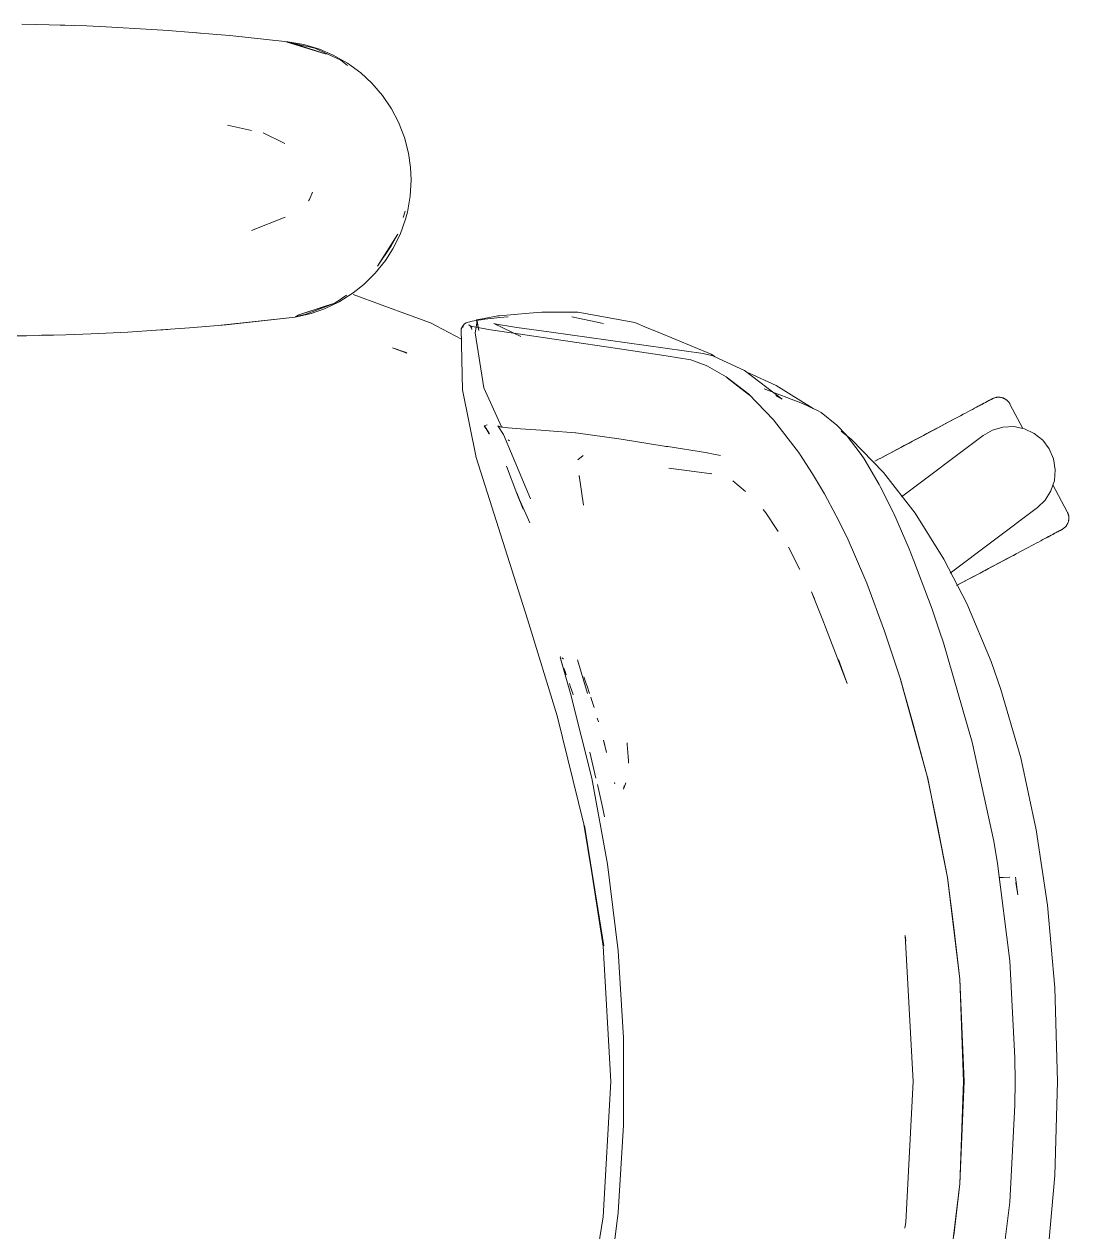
# Model space of a CAD drawing. Header units: millimetres. Extents: x 155927 to 326028, y -36033 to 97293.
# Drawn here: x 196775.2 to 197099.7, y 11085.6 to 11460.7 of the extents above; entities that cross this region are included whole.
import ezdxf

# ---------------------------------------------------------------- set-up
doc = ezdxf.new("R2010")
doc.units = ezdxf.units.MM
doc.header["$MEASUREMENT"] = 0
doc.layers.add('G-IMPT', color=8, linetype='CONTINUOUS', lineweight=9)
doc.layers.add('I-FURN', color=8, linetype='CONTINUOUS', lineweight=9)

msp = doc.modelspace()

# ---------------------------------------------------------------- linework, layer by layer
at = {"layer": 'G-IMPT'}
for p, q in [((196774.49, 11460.67), (196782.9, 11460.51)), ((196794.66, 11460.12), (196782.9, 11460.51)), ((196787.84, 11460.37), (196786.34, 11460.38)), ((196789.78, 11460.26), (196787.84, 11460.37)), ((196794.66, 11460.12), (196800.69, 11459.87)), ((196814.83, 11459.06), (196800.69, 11459.87)), ((196819.91, 11458.73), (196814.83, 11459.06)), ((196819.91, 11458.73), (196834.97, 11457.48)), ((196828.1, 11458.08), (196829.77, 11457.91)), ((196834.97, 11457.48), (196839.1, 11457.14)), ((196839.1, 11457.14), (196857.03, 11455.23)), ((196856.51, 11455.23), (196868.97, 11451.4)), ((196856.51, 11455.23), (196859.83, 11454.31)), ((196857.03, 11455.23), (196862.07, 11454.34)), ((196865.48, 11453.19), (196857.08, 11455.1)), ((196868.97, 11451.4), (196859.83, 11454.31)), ((196866.93, 11452.87), (196862.07, 11454.34)), ((196865.48, 11453.19), (196873.55, 11449.45)), ((196871.17, 11451.06), (196866.93, 11452.87)), ((196871.17, 11451.06), (196875.61, 11448.55)), ((196875.65, 11447.86), (196873.55, 11449.45)), ((196879.7, 11445.55), (196875.61, 11448.55)), ((196879.7, 11445.55), (196883.13, 11442.39)), ((196886.46, 11438.55), (196883.13, 11442.39)), ((196889.29, 11434.38), (196886.46, 11438.55)), ((196889.29, 11434.38), (196891.48, 11430.22)), ((196838.31, 11429.26), (196845.75, 11427.69)), ((196891.48, 11430.22), (196893.31, 11425.51)), ((196856.14, 11423.66), (196849.36, 11426.93)), ((196849.64, 11426.85), (196849.36, 11426.93)), ((196894.57, 11420.64), (196893.31, 11425.51)), ((196894.57, 11420.64), (196895.22, 11416.13)), ((196895.39, 11412.28), (196895.22, 11416.13)), ((196895.39, 11412.28), (196895.09, 11407.24)), ((196863.76, 11406.23), (196863.46, 11405.78)), ((196864.78, 11408.45), (196863.76, 11406.23)), ((196895.09, 11407.24), (196894.21, 11402.29)), ((196892.85, 11400.6), (196893.47, 11402.63)), ((196894.21, 11402.29), (196893.65, 11400.16)), ((196845.81, 11396.56), (196856.24, 11400.71)), ((196891.94, 11395.39), (196893.65, 11400.16)), ((196891.29, 11395.49), (196884.97, 11385.54)), ((196891.29, 11395.49), (196889.13, 11391.81)), ((196891.94, 11395.39), (196889.7, 11390.88)), ((196889.13, 11391.81), (196884.97, 11385.54)), ((196889.7, 11390.88), (196887.43, 11387.33)), ((196884.24, 11383.36), (196887.43, 11387.33)), ((196884.24, 11383.36), (196880.64, 11379.81)), ((196880.64, 11379.81), (196877.33, 11377.19)), ((196871.68, 11374.06), (196875.26, 11376.49)), ((196873, 11374.46), (196877.33, 11377.19)), ((196877.33, 11376.74), (196895.37, 11370.12)), ((196871.68, 11374.06), (196859.83, 11370.25)), ((196868.97, 11373.16), (196859.83, 11370.25)), ((196862.46, 11370.46), (196871.68, 11374.06)), ((196868.42, 11372.27), (196864.29, 11370.82)), ((196873, 11374.46), (196868.42, 11372.27)), ((196871.68, 11374.06), (196868.97, 11373.16)), ((196859.33, 11369.66), (196836.38, 11367.21)), ((196836.38, 11367.21), (196856.51, 11369.33)), ((196859.33, 11369.66), (196837.89, 11367.31)), ((196859.33, 11369.66), (196856.51, 11369.33)), ((196859.33, 11369.66), (196864.29, 11370.82)), ((196859.41, 11369.88), (196862.46, 11370.46)), ((196895.37, 11370.12), (196901.35, 11367.93)), ((196903.11, 11367.01), (196901.35, 11367.93)), ((196911.92, 11367.59), (196911.55, 11367.09)), ((196912.46, 11367.91), (196911.92, 11367.59)), ((196912.46, 11367.91), (196914.32, 11368.46)), ((196917.6, 11368.99), (196914.32, 11368.46)), ((196915.93, 11368.4), (196915.24, 11364.82)), ((196918.02, 11369.25), (196915.69, 11368.81)), ((196916.42, 11365.53), (196915.69, 11368.81)), ((196916.42, 11365.53), (196915.93, 11368.4)), ((196917.6, 11368.99), (196918.22, 11369.07)), ((196922.27, 11370.06), (196918.02, 11369.25)), ((196918.22, 11369.07), (196922.9, 11369.59)), ((196921.03, 11367.67), (196929.43, 11363.68)), ((196921.03, 11367.67), (196921.89, 11367.53)), ((196926.91, 11366.69), (196921.89, 11367.53)), ((196922.74, 11370.1), (196922.27, 11370.06)), ((196922.74, 11370.1), (196932.06, 11370.91)), ((196922.9, 11369.59), (196925.49, 11369.8)), ((196932.06, 11370.91), (196936.02, 11371.25)), ((196940.19, 11371.25), (196936.02, 11371.25)), ((196947.15, 11371.22), (196940.19, 11371.25)), ((196945.29, 11369.81), (196954.6, 11367.77)), ((196947.15, 11371.22), (196964.85, 11367.98)), ((196954.6, 11367.77), (196955.17, 11367.62)), ((196964.85, 11367.98), (196968.71, 11366.39)), ((196775.85, 11363.91), (196770.37, 11363.84)), ((196775.85, 11363.91), (196788.15, 11364.2)), ((196782.62, 11364.04), (196780.54, 11364.04)), ((196784.28, 11364.12), (196782.62, 11364.04)), ((196796.03, 11364.5), (196788.15, 11364.2)), ((196796.03, 11364.5), (196807.34, 11365.04)), ((196816.21, 11365.6), (196807.34, 11365.04)), ((196816.21, 11365.6), (196826.5, 11366.33)), ((196818.25, 11365.73), (196816.35, 11365.64)), ((196818.25, 11365.73), (196819.67, 11365.87)), ((196837.89, 11367.31), (196826.5, 11366.33)), ((196911.01, 11362.87), (196903.11, 11367.01)), ((196910.94, 11366.05), (196911.55, 11367.09)), ((196911.33, 11347.07), (196910.94, 11366.05)), ((196911.42, 11366.47), (196911.55, 11367.09)), ((196911.42, 11366.47), (196911.53, 11367.02)), ((196911.55, 11367.09), (196911.53, 11367.02)), ((196913.81, 11366.86), (196913.31, 11367.26)), ((196914.41, 11366.7), (196913.31, 11367.26)), ((196914.41, 11366.7), (196913.79, 11366.87)), ((196913.79, 11366.87), (196920.06, 11365.76)), ((196913.81, 11366.86), (196914.14, 11366.32)), ((196914.21, 11365.83), (196914.14, 11366.32)), ((196917.96, 11347.77), (196915.24, 11364.82)), ((196920.06, 11365.76), (196927.91, 11364.65)), ((196926.91, 11366.69), (196928.21, 11366.48)), ((196927.91, 11364.65), (196958.78, 11360.09)), ((196938.87, 11365.04), (196928.21, 11366.48)), ((196938.87, 11365.04), (196986.09, 11358.36)), ((196972.07, 11365), (196968.71, 11366.39)), ((196988.52, 11358.2), (196972.07, 11365)), ((196894.07, 11358.53), (196889.61, 11360.16)), ((196889.61, 11360.16), (196893.49, 11358.79)), ((196958.78, 11360.09), (196974.55, 11357.7)), ((196894.07, 11358.53), (196893.49, 11358.79)), ((196982.22, 11356.4), (196974.55, 11357.7)), ((196982.22, 11356.4), (196987.01, 11354.65)), ((196986.09, 11358.36), (196989.08, 11357.72)), ((196989.69, 11357.43), (196988.52, 11358.2)), ((196992.45, 11356.15), (196989.08, 11357.72)), ((196987.44, 11354.43), (196987.01, 11354.65)), ((196993.27, 11351.15), (196987.44, 11354.43)), ((196992.45, 11356.15), (196998.97, 11353.11)), ((197010.67, 11344.17), (196998.97, 11353.11)), ((196993.27, 11351.15), (197000.24, 11345.73)), ((197000.44, 11345.42), (196993.5, 11350.82)), ((196993.5, 11350.82), (196996.87, 11348.23)), ((197000.16, 11352.44), (197008.78, 11348.46)), ((196911.33, 11347.07), (196915.52, 11326.11)), ((196917.96, 11347.77), (196923.57, 11335.42)), ((197000.44, 11345.42), (196996.87, 11348.23)), ((197007.97, 11337.83), (197000.24, 11345.73)), ((197005.02, 11347.4), (197016.92, 11342.89)), ((197010.67, 11344.17), (197008.64, 11345.33)), ((197008.78, 11348.46), (197020.23, 11341.34)), ((197019.15, 11341.82), (197016.92, 11342.89)), ((197021.59, 11340.65), (197019.15, 11341.82)), ((197007.97, 11337.83), (197015.99, 11327.39)), ((197022.73, 11340.03), (197021.59, 11340.65)), ((197022.73, 11340.03), (197027.59, 11336.17)), ((196918.1, 11335.94), (196918.16, 11335.96)), ((196918.1, 11335.94), (196919.69, 11333.48)), ((196919.03, 11336.24), (196918.16, 11335.96)), ((196919.69, 11333.48), (196918.16, 11335.96)), ((196918.16, 11335.96), (196919.65, 11333.49)), ((196923.03, 11335.65), (196922.3, 11335.94)), ((196922.3, 11335.94), (196924.06, 11333.27)), ((196923.03, 11335.65), (196923.04, 11335.65)), ((196925.42, 11335.35), (196923.04, 11335.65)), ((196925.42, 11335.35), (196925.5, 11335.34)), ((196929.37, 11335.05), (196925.5, 11335.34)), ((196937.23, 11334.49), (196929.37, 11335.05)), ((196938.22, 11334.42), (196937.23, 11334.49)), ((196946.46, 11333.8), (196938.22, 11334.42)), ((196946.46, 11333.8), (196946.54, 11333.79)), ((196960.61, 11331.76), (196946.54, 11333.79)), ((197027.59, 11336.17), (197030.48, 11333.15)), ((197032.15, 11331.73), (197028.98, 11334.32)), ((196924.06, 11333.27), (196932.5, 11313.29)), ((196925.52, 11331.55), (196925.95, 11331.28)), ((196960.61, 11331.76), (196973.97, 11329.64)), ((197030.48, 11333.15), (197035.2, 11327.01)), ((197032.15, 11331.73), (197042.11, 11321.43)), ((196947.2, 11325.41), (196948.84, 11326.69)), ((196973.97, 11329.64), (196974.48, 11329.56)), ((196975.09, 11329.47), (196974.48, 11329.56)), ((196975.09, 11329.47), (196986.81, 11327.66)), ((196986.81, 11327.66), (196987.28, 11327.59)), ((196989.26, 11327.17), (196987.28, 11327.59)), ((196991.43, 11326.71), (196989.26, 11327.17)), ((197016.16, 11327.13), (197015.99, 11327.39)), ((197020.04, 11321.04), (197016.16, 11327.13)), ((197035.2, 11327.01), (197036.06, 11325.72)), ((196931.51, 11275.87), (196915.52, 11326.11)), ((196928.2, 11314.93), (196924.95, 11323.4)), ((196975.39, 11322.79), (196988.74, 11321.01)), ((197040.8, 11317.73), (197036.06, 11325.72)), ((196947.55, 11320.46), (196948.95, 11311.3)), ((196947.55, 11320.46), (196947.6, 11320.11)), ((196988.74, 11321.01), (196988.27, 11321.15)), ((196999.24, 11315.51), (196995.34, 11318.84)), ((197020.04, 11321.04), (197023.81, 11314.81)), ((197051.92, 11308.83), (197042.11, 11321.43)), ((196930.22, 11310.03), (196928.2, 11315.13)), ((196928.2, 11315.13), (196930.22, 11310.02)), ((197041.1, 11317.13), (197040.8, 11317.73)), ((197041.1, 11317.13), (197045.1, 11309.12)), ((196928.2, 11314.93), (196930.22, 11310.03)), ((196929.23, 11312.55), (196932.27, 11305.84)), ((197027.38, 11308.02), (197023.81, 11314.81)), ((197005.52, 11308.87), (197004.77, 11309.98)), ((197005.52, 11308.87), (197009.01, 11303.74)), ((197027.38, 11308.02), (197030.77, 11301.29)), ((197045.32, 11308.67), (197045.1, 11309.12)), ((197045.32, 11308.67), (197050.09, 11297.72)), ((197060.89, 11294.53), (197051.92, 11308.83)), ((197009.01, 11303.74), (197009.4, 11303.16)), ((197036.95, 11287.06), (197030.77, 11301.29)), ((197012.54, 11298.27), (197016.08, 11291.3)), ((197050.09, 11297.72), (197051.57, 11294.04)), ((197057.17, 11278.96), (197051.57, 11294.04)), ((197067.98, 11280.76), (197060.89, 11294.53)), ((197042.4, 11272.19), (197036.95, 11287.06)), ((197023.44, 11275.1), (197019.71, 11284.43)), ((197019.71, 11284.43), (197020.71, 11282.19)), ((197057.17, 11278.96), (197059.52, 11272.14)), ((197075.5, 11262.78), (197067.98, 11280.76)), ((196940.7, 11245.9), (196931.51, 11275.87)), ((197024.1, 11273.38), (197023.44, 11275.1)), ((197030.81, 11255.93), (197024.1, 11273.38)), ((197042.4, 11272.19), (197047.41, 11257.27)), ((197060.71, 11268.54), (197059.52, 11272.14)), ((197060.71, 11268.54), (197069.65, 11237.71)), ((196941.66, 11264.07), (196941.79, 11264.31)), ((196944.92, 11252.85), (196941.66, 11264.07)), ((196944.92, 11252.85), (196941.81, 11263.67)), ((196941.86, 11263.38), (196941.81, 11263.67)), ((196944.92, 11252.85), (196941.86, 11263.38)), ((196942.75, 11263.53), (196942.13, 11263.92)), ((196942.75, 11263.53), (196942.53, 11263.68)), ((196950.12, 11252.84), (196947.08, 11263.27)), ((197030.81, 11255.93), (197028.09, 11263.36)), ((197075.5, 11262.78), (197078.58, 11254.05)), ((196943.2, 11259.6), (196942.8, 11260.67)), ((196943.55, 11258.63), (196943.2, 11259.6)), ((196944.53, 11255.87), (196944.82, 11255.07)), ((196945.55, 11252.85), (196944.82, 11255.07)), ((196948.99, 11258.03), (196949.76, 11255.86)), ((196950.01, 11255.14), (196949.76, 11255.86)), ((196950.01, 11255.14), (196950.78, 11252.84)), ((197051.14, 11244.02), (197047.37, 11257.18)), ((197055.8, 11226.77), (197047.37, 11257.18)), ((197055.8, 11226.77), (197047.41, 11257.27)), ((196951.47, 11226.53), (196944.92, 11252.85)), ((196945.55, 11252.85), (196945.7, 11252.39)), ((196951.16, 11251.71), (196951.41, 11250.93)), ((197078.58, 11254.05), (197084.75, 11232.81)), ((196951.41, 11250.93), (196952.19, 11248.43)), ((196940.7, 11245.9), (196949.01, 11212.21)), ((196953.18, 11245.14), (196953.52, 11244.02)), ((197051.14, 11244.02), (197055.8, 11226.77)), ((196955.1, 11238.35), (196956.09, 11234.49)), ((196955.1, 11238.35), (196955.49, 11236.82)), ((196962.52, 11237), (196962.48, 11237.48)), ((196962.79, 11233.29), (196962.52, 11237)), ((197076.32, 11206.92), (197069.65, 11237.71)), ((196951.24, 11233.27), (196950.9, 11234.55)), ((196952.79, 11226.52), (196951.24, 11233.27)), ((196962.79, 11233.29), (196962.89, 11231.92)), ((197084.75, 11232.81), (197089.56, 11210.44)), ((196962.9, 11231.22), (196962.89, 11231.92)), ((196951.47, 11226.53), (196956.4, 11199.86)), ((196958.69, 11224.73), (196958.56, 11225.14)), ((196961.36, 11223.13), (196962.05, 11225.07)), ((197061.97, 11195.64), (197055.75, 11226.89)), ((197055.75, 11226.89), (197061.97, 11195.72)), ((197055.8, 11226.77), (197058.87, 11211.75)), ((196954.95, 11217.12), (196953.25, 11224.54)), ((196961.36, 11223.13), (196961.58, 11224.17)), ((196955.42, 11214.49), (196954.95, 11217.12)), ((196949.01, 11212.21), (196955.27, 11174.47)), ((196955, 11174.3), (196949.27, 11211.84)), ((196955.27, 11174.47), (196949.27, 11211.84)), ((197061.97, 11195.64), (197058.87, 11211.75)), ((197093.06, 11187.03), (197089.56, 11210.44)), ((197077.5, 11200), (197076.32, 11206.92)), ((196956.4, 11199.86), (196959.7, 11172.94)), ((197081.32, 11169.83), (197077.5, 11200)), ((197065.79, 11164.13), (197061.97, 11195.72)), ((197063.91, 11180.17), (197061.97, 11195.64)), ((197065.76, 11164.09), (197061.97, 11195.64)), ((197078.06, 11195.64), (197079.3, 11195.68)), ((197081.39, 11195.76), (197079.3, 11195.68)), ((197081.39, 11195.76), (197081.28, 11195.76)), ((197083.15, 11195.73), (197083.8, 11190.31)), ((197083.23, 11194.08), (197083.8, 11190.31)), ((197095.32, 11161.45), (197093.06, 11187.03)), ((197063.91, 11180.17), (197065.76, 11164.09)), ((197048.75, 11177.59), (197048.8, 11177.34)), ((197051.3, 11132.31), (197048.8, 11177.65)), ((197048.8, 11177.65), (197049.03, 11176.04)), ((197049.03, 11176.04), (197048.8, 11177.34)), ((196955, 11174.3), (196957.36, 11132.31)), ((196961.35, 11145.87), (196959.7, 11172.94)), ((197082.93, 11139.62), (197081.32, 11169.83)), ((197065.76, 11164.09), (197066.43, 11149.2)), ((197065.76, 11164.09), (197066.9, 11132.31)), ((197067.13, 11132.31), (197065.79, 11164.13)), ((197096.17, 11132.31), (197095.32, 11161.45)), ((197066.43, 11149.2), (197066.9, 11132.31)), ((196961.35, 11118.75), (196961.35, 11145.87)), ((197082.93, 11139.62), (197083.03, 11132.31)), ((196955, 11090.33), (196957.36, 11132.31)), ((197051.36, 11132.31), (197049.03, 11088.59)), ((197051.3, 11132.31), (197049.03, 11088.59)), ((197065.76, 11100.54), (197066.9, 11132.31)), ((197065.79, 11100.5), (197067.13, 11132.31)), ((197066.43, 11115.43), (197066.9, 11132.31)), ((197082.93, 11125), (197083.03, 11132.31)), ((197095.32, 11103.17), (197096.17, 11132.31)), ((197082.93, 11125), (197081.32, 11094.8)), ((196961.35, 11118.75), (196959.7, 11091.68)), ((197066.43, 11115.43), (197065.76, 11100.54)), ((197093.06, 11077.6), (197095.32, 11103.17)), ((197065.76, 11100.54), (197061.97, 11068.98)), ((197065.79, 11100.5), (197061.97, 11068.9)), ((197065.76, 11100.54), (197063.91, 11084.46)), ((197081.32, 11094.8), (197077.5, 11064.63)), ((196949.01, 11052.41), (196955, 11090.33)), ((196956.4, 11064.76), (196959.7, 11091.68)), ((197048.75, 11087.03), (197048.8, 11087.28)), ((197049.03, 11088.59), (197048.77, 11086.81)), ((197049.03, 11088.59), (197048.8, 11087.28))]:
    msp.add_line(p, q, dxfattribs=at)
at = {"layer": 'I-FURN'}
for p, q in [((197070.35, 11341.39), (197069.7, 11341.04)), ((197070.96, 11341.71), (197070.35, 11341.39)), ((197071.55, 11342.02), (197070.96, 11341.71)), ((197071.24, 11341.86), (197071.81, 11342.16)), ((197072.1, 11342.32), (197071.55, 11342.02)), ((197071.81, 11342.16), (197072.34, 11342.45)), ((197072.62, 11342.59), (197072.1, 11342.32)), ((197072.34, 11342.45), (197072.84, 11342.71)), ((197073.1, 11342.85), (197072.62, 11342.59)), ((197072.84, 11342.71), (197073.31, 11342.96)), ((197073.54, 11343.09), (197073.1, 11342.85)), ((197073.31, 11342.96), (197073.74, 11343.19)), ((197073.95, 11343.3), (197073.54, 11343.09)), ((197073.74, 11343.19), (197074.13, 11343.4)), ((197074.33, 11343.5), (197073.95, 11343.3)), ((197074.13, 11343.4), (197074.49, 11343.59)), ((197074.66, 11343.68), (197074.33, 11343.5)), ((197074.49, 11343.59), (197074.8, 11343.76)), ((197074.96, 11343.84), (197074.66, 11343.68)), ((197074.8, 11343.76), (197075.08, 11343.9)), ((197075.22, 11343.98), (197074.96, 11343.84)), ((197075.08, 11343.9), (197075.32, 11344.03)), ((197075.44, 11344.09), (197075.22, 11343.98)), ((197075.32, 11344.03), (197075.53, 11344.14)), ((197075.62, 11344.19), (197075.44, 11344.09)), ((197075.53, 11344.14), (197075.69, 11344.22)), ((197075.76, 11344.26), (197075.62, 11344.19)), ((197075.69, 11344.22), (197075.81, 11344.29)), ((197075.86, 11344.32), (197075.76, 11344.26)), ((197075.81, 11344.29), (197075.89, 11344.33)), ((197075.92, 11344.35), (197075.86, 11344.32)), ((197075.89, 11344.33), (197075.93, 11344.36)), ((197075.94, 11344.36), (197075.92, 11344.35)), ((197075.93, 11344.36), (197075.94, 11344.36)), ((197075.94, 11344.36), (197076.08, 11344.43)), ((197076.08, 11344.43), (197076.23, 11344.5)), ((197076.23, 11344.5), (197076.38, 11344.56)), ((197076.38, 11344.56), (197076.53, 11344.61)), ((197076.53, 11344.61), (197076.68, 11344.66)), ((197076.68, 11344.66), (197076.84, 11344.71)), ((197076.84, 11344.71), (197077, 11344.74)), ((197077, 11344.74), (197077.15, 11344.77)), ((197077.15, 11344.77), (197077.31, 11344.8)), ((197077.31, 11344.8), (197077.47, 11344.81)), ((197077.47, 11344.81), (197077.63, 11344.83)), ((197077.63, 11344.83), (197077.8, 11344.83)), ((197077.8, 11344.83), (197077.96, 11344.83)), ((197077.96, 11344.83), (197078.12, 11344.82)), ((197078.12, 11344.82), (197078.28, 11344.81)), ((197078.28, 11344.81), (197078.44, 11344.78)), ((197078.44, 11344.78), (197078.6, 11344.76)), ((197078.6, 11344.76), (197078.75, 11344.72)), ((197078.75, 11344.72), (197078.91, 11344.68)), ((197078.91, 11344.68), (197079.07, 11344.64)), ((197079.07, 11344.64), (197079.22, 11344.58)), ((197079.22, 11344.58), (197079.37, 11344.53)), ((197079.37, 11344.53), (197079.52, 11344.46)), ((197079.52, 11344.46), (197079.66, 11344.39)), ((197079.66, 11344.39), (197079.8, 11344.31)), ((197079.8, 11344.31), (197079.94, 11344.23)), ((197079.94, 11344.23), (197080.08, 11344.15)), ((197080.08, 11344.15), (197080.21, 11344.05)), ((197080.21, 11344.05), (197080.34, 11343.96)), ((197080.34, 11343.96), (197080.46, 11343.85)), ((197080.46, 11343.85), (197080.58, 11343.75)), ((197080.58, 11343.75), (197080.7, 11343.63)), ((197080.7, 11343.63), (197080.81, 11343.52)), ((197080.81, 11343.52), (197080.91, 11343.39)), ((197080.91, 11343.39), (197081.02, 11343.27)), ((197081.02, 11343.27), (197081.11, 11343.14)), ((197081.11, 11343.14), (197081.2, 11343.01)), ((197081.2, 11343.01), (197081.29, 11342.87)), ((197081.29, 11342.87), (197081.37, 11342.73)), ((197081.37, 11342.73), (197081.39, 11342.69)), ((197085.42, 11335.11), (197081.39, 11342.69)), ((197063.53, 11337.76), (197062.65, 11337.29)), ((197063.06, 11337.51), (197063.92, 11337.97)), ((197064.38, 11338.21), (197063.53, 11337.76)), ((197063.92, 11337.97), (197064.77, 11338.42)), ((197065.22, 11338.66), (197064.38, 11338.21)), ((197066.03, 11339.09), (197065.22, 11338.66)), ((197066.82, 11339.51), (197066.03, 11339.09)), ((197067.58, 11339.91), (197066.82, 11339.51)), ((197068.31, 11340.3), (197067.58, 11339.91)), ((197069.02, 11340.68), (197068.31, 11340.3)), ((197069.7, 11341.04), (197069.02, 11340.68)), ((197056.06, 11333.79), (197055.07, 11333.26)), ((197055.53, 11333.51), (197056.51, 11334.03)), ((197057.04, 11334.31), (197056.06, 11333.79)), ((197056.51, 11334.03), (197057.49, 11334.55)), ((197058.01, 11334.82), (197057.04, 11334.31)), ((197057.49, 11334.55), (197058.45, 11335.06)), ((197058.97, 11335.33), (197058.01, 11334.82)), ((197058.45, 11335.06), (197059.4, 11335.57)), ((197059.91, 11335.84), (197058.97, 11335.33)), ((197059.4, 11335.57), (197060.34, 11336.06)), ((197060.84, 11336.33), (197059.91, 11335.84)), ((197060.34, 11336.06), (197061.26, 11336.55)), ((197061.75, 11336.82), (197060.84, 11336.33)), ((197061.26, 11336.55), (197062.17, 11337.04)), ((197062.65, 11337.29), (197061.75, 11336.82)), ((197062.17, 11337.04), (197063.06, 11337.51)), ((197073.04, 11332.91), (197075.96, 11334.6)), ((197075.96, 11334.6), (197079.2, 11335.55)), ((197079.2, 11335.55), (197082.57, 11335.69)), ((197082.57, 11335.69), (197085.88, 11335.02)), ((197085.88, 11335.02), (197088.93, 11333.57)), ((197047.73, 11313.84), (197073.04, 11332.91)), ((197049.06, 11330.07), (197048.06, 11329.54)), ((197048.52, 11329.78), (197049.52, 11330.31)), ((197050.07, 11330.6), (197049.06, 11330.07)), ((197049.52, 11330.31), (197050.53, 11330.85)), ((197051.07, 11331.14), (197050.07, 11330.6)), ((197050.53, 11330.85), (197051.54, 11331.38)), ((197052.08, 11331.67), (197051.07, 11331.14)), ((197051.54, 11331.38), (197052.54, 11331.92)), ((197053.08, 11332.2), (197052.08, 11331.67)), ((197052.54, 11331.92), (197053.54, 11332.45)), ((197054.08, 11332.74), (197053.08, 11332.2)), ((197053.54, 11332.45), (197054.54, 11332.98)), ((197055.07, 11333.26), (197054.08, 11332.74)), ((197054.54, 11332.98), (197055.53, 11333.51)), ((197088.93, 11333.57), (197091.54, 11331.44)), ((197091.54, 11331.44), (197093.57, 11328.75)), ((197042.2, 11326.42), (197041.26, 11325.92)), ((197041.69, 11326.15), (197042.64, 11326.65)), ((197043.15, 11326.93), (197042.2, 11326.42)), ((197042.64, 11326.65), (197043.59, 11327.16)), ((197044.12, 11327.44), (197043.15, 11326.93)), ((197043.59, 11327.16), (197044.56, 11327.68)), ((197045.09, 11327.96), (197044.12, 11327.44)), ((197044.56, 11327.68), (197045.54, 11328.2)), ((197046.07, 11328.48), (197045.09, 11327.96)), ((197045.54, 11328.2), (197046.53, 11328.72)), ((197047.06, 11329.01), (197046.07, 11328.48)), ((197046.53, 11328.72), (197047.52, 11329.25)), ((197048.06, 11329.54), (197047.06, 11329.01)), ((197047.52, 11329.25), (197048.52, 11329.78)), ((197093.57, 11328.75), (197094.9, 11325.65)), ((197040.34, 11325.43), (197039.43, 11324.95)), ((197039.85, 11325.17), (197040.76, 11325.66)), ((197041.26, 11325.92), (197040.34, 11325.43)), ((197040.76, 11325.66), (197041.69, 11326.15)), ((197094.9, 11325.65), (197095.45, 11322.32)), ((197095.18, 11318.96), (197094.12, 11315.76)), ((197095.45, 11322.32), (197095.18, 11318.96)), ((197094.12, 11315.76), (197092.32, 11312.9)), ((197099.2, 11309.19), (197094.73, 11317.6)), ((197092.32, 11312.9), (197089.89, 11310.56)), ((197089.89, 11310.56), (197062.82, 11290.17)), ((197099.2, 11309.19), (197099.27, 11309.05)), ((197099.27, 11309.05), (197099.34, 11308.9)), ((197099.34, 11308.9), (197099.4, 11308.75)), ((197099.4, 11308.75), (197099.46, 11308.6)), ((197099.46, 11308.6), (197099.51, 11308.45)), ((197099.51, 11308.45), (197099.55, 11308.29)), ((197099.55, 11308.29), (197099.59, 11308.14)), ((197099.59, 11308.14), (197099.62, 11307.98)), ((197099.62, 11307.98), (197099.64, 11307.82)), ((197099.64, 11307.82), (197099.66, 11307.66)), ((197099.66, 11307.66), (197099.67, 11307.5)), ((197097.57, 11303.76), (197097.53, 11303.74)), ((197097.71, 11303.84), (197097.57, 11303.76)), ((197097.85, 11303.93), (197097.71, 11303.84)), ((197097.98, 11304.02), (197097.85, 11303.93)), ((197098.11, 11304.12), (197097.98, 11304.02)), ((197098.24, 11304.22), (197098.11, 11304.12)), ((197098.36, 11304.32), (197098.24, 11304.22)), ((197098.48, 11304.43), (197098.36, 11304.32)), ((197098.59, 11304.55), (197098.48, 11304.43)), ((197098.7, 11304.67), (197098.59, 11304.55)), ((197098.8, 11304.79), (197098.7, 11304.67)), ((197098.9, 11304.92), (197098.8, 11304.79)), ((197098.99, 11305.05), (197098.9, 11304.92)), ((197099.08, 11305.19), (197098.99, 11305.05)), ((197099.16, 11305.33), (197099.08, 11305.19)), ((197099.23, 11305.47), (197099.16, 11305.33)), ((197099.3, 11305.62), (197099.23, 11305.47)), ((197099.37, 11305.76), (197099.3, 11305.62)), ((197099.43, 11305.91), (197099.37, 11305.76)), ((197099.48, 11306.07), (197099.43, 11305.91)), ((197099.53, 11306.22), (197099.48, 11306.07)), ((197099.57, 11306.38), (197099.53, 11306.22)), ((197099.6, 11306.54), (197099.57, 11306.38)), ((197099.63, 11306.69), (197099.6, 11306.54)), ((197099.65, 11306.85), (197099.63, 11306.69)), ((197099.66, 11307.01), (197099.65, 11306.85)), ((197099.67, 11307.18), (197099.66, 11307.01)), ((197099.67, 11307.5), (197099.67, 11307.34)), ((197099.67, 11307.34), (197099.67, 11307.18)), ((197090.24, 11299.86), (197090.93, 11300.23)), ((197090.93, 11300.23), (197091.6, 11300.59)), ((197091.6, 11300.59), (197092.23, 11300.92)), ((197092.23, 11300.92), (197092.83, 11301.24)), ((197093.14, 11301.41), (197092.56, 11301.1)), ((197092.83, 11301.24), (197093.4, 11301.55)), ((197093.69, 11301.7), (197093.14, 11301.41)), ((197093.4, 11301.55), (197093.94, 11301.83)), ((197094.21, 11301.98), (197093.69, 11301.7)), ((197093.94, 11301.83), (197094.44, 11302.1)), ((197094.69, 11302.23), (197094.21, 11301.98)), ((197094.44, 11302.1), (197094.9, 11302.34)), ((197095.14, 11302.47), (197094.69, 11302.23)), ((197094.9, 11302.34), (197095.33, 11302.57)), ((197095.55, 11302.69), (197095.14, 11302.47)), ((197095.33, 11302.57), (197095.73, 11302.78)), ((197095.92, 11302.89), (197095.55, 11302.69)), ((197095.73, 11302.78), (197096.08, 11302.97)), ((197096.26, 11303.06), (197095.92, 11302.89)), ((197096.08, 11302.97), (197096.4, 11303.14)), ((197096.56, 11303.22), (197096.26, 11303.06)), ((197096.4, 11303.14), (197096.68, 11303.29)), ((197096.81, 11303.36), (197096.56, 11303.22)), ((197096.68, 11303.29), (197096.92, 11303.42)), ((197097.03, 11303.48), (197096.81, 11303.36)), ((197096.92, 11303.42), (197097.12, 11303.52)), ((197097.21, 11303.57), (197097.03, 11303.48)), ((197097.12, 11303.52), (197097.28, 11303.61)), ((197097.35, 11303.65), (197097.21, 11303.57)), ((197097.28, 11303.61), (197097.4, 11303.67)), ((197097.45, 11303.7), (197097.35, 11303.65)), ((197097.4, 11303.67), (197097.49, 11303.72)), ((197097.51, 11303.73), (197097.45, 11303.7)), ((197097.49, 11303.72), (197097.53, 11303.74)), ((197097.53, 11303.74), (197097.51, 11303.73)), ((197097.53, 11303.74), (197097.53, 11303.74)), ((197082.86, 11295.94), (197083.76, 11296.42)), ((197083.76, 11296.42), (197084.65, 11296.89)), ((197084.65, 11296.89), (197085.52, 11297.35)), ((197085.52, 11297.35), (197086.37, 11297.8)), ((197086.37, 11297.8), (197087.19, 11298.24)), ((197087.19, 11298.24), (197087.99, 11298.67)), ((197087.99, 11298.67), (197088.77, 11299.08)), ((197088.77, 11299.08), (197089.52, 11299.48)), ((197089.52, 11299.48), (197090.24, 11299.86)), ((197076.67, 11292.65), (197075.68, 11292.12)), ((197076.13, 11292.36), (197077.12, 11292.89)), ((197077.66, 11293.17), (197076.67, 11292.65)), ((197077.12, 11292.89), (197078.11, 11293.41)), ((197078.64, 11293.69), (197077.66, 11293.17)), ((197078.11, 11293.41), (197079.08, 11293.93)), ((197079.6, 11294.21), (197078.64, 11293.69)), ((197079.08, 11293.93), (197080.05, 11294.44)), ((197080.56, 11294.72), (197079.6, 11294.21)), ((197080.05, 11294.44), (197081, 11294.95)), ((197081.51, 11295.22), (197080.56, 11294.72)), ((197081, 11294.95), (197081.94, 11295.45)), ((197082.44, 11295.71), (197081.51, 11295.22)), ((197081.94, 11295.45), (197082.86, 11295.94)), ((197083.35, 11296.2), (197082.44, 11295.71)), ((197069.66, 11288.92), (197068.66, 11288.39)), ((197069.12, 11288.63), (197070.12, 11289.17)), ((197070.66, 11289.45), (197069.66, 11288.92)), ((197070.12, 11289.17), (197071.12, 11289.7)), ((197071.66, 11289.99), (197070.66, 11289.45)), ((197071.12, 11289.7), (197072.13, 11290.23)), ((197072.67, 11290.52), (197071.66, 11289.99)), ((197072.13, 11290.23), (197073.13, 11290.77)), ((197073.67, 11291.06), (197072.67, 11290.52)), ((197073.13, 11290.77), (197074.14, 11291.3)), ((197074.68, 11291.59), (197073.67, 11291.06)), ((197074.14, 11291.3), (197075.14, 11291.83)), ((197075.68, 11292.12), (197074.68, 11291.59)), ((197075.14, 11291.83), (197076.13, 11292.36)), ((197065.71, 11286.82), (197064.75, 11286.31)), ((197065.19, 11286.55), (197066.16, 11287.06)), ((197066.69, 11287.34), (197065.71, 11286.82)), ((197066.16, 11287.06), (197067.14, 11287.58)), ((197067.67, 11287.86), (197066.69, 11287.34)), ((197067.14, 11287.58), (197068.12, 11288.11)), ((197068.66, 11288.39), (197067.67, 11287.86)), ((197068.12, 11288.11), (197069.12, 11288.63))]:
    msp.add_line(p, q, dxfattribs=at)

doc.saveas('drawing.dxf')
